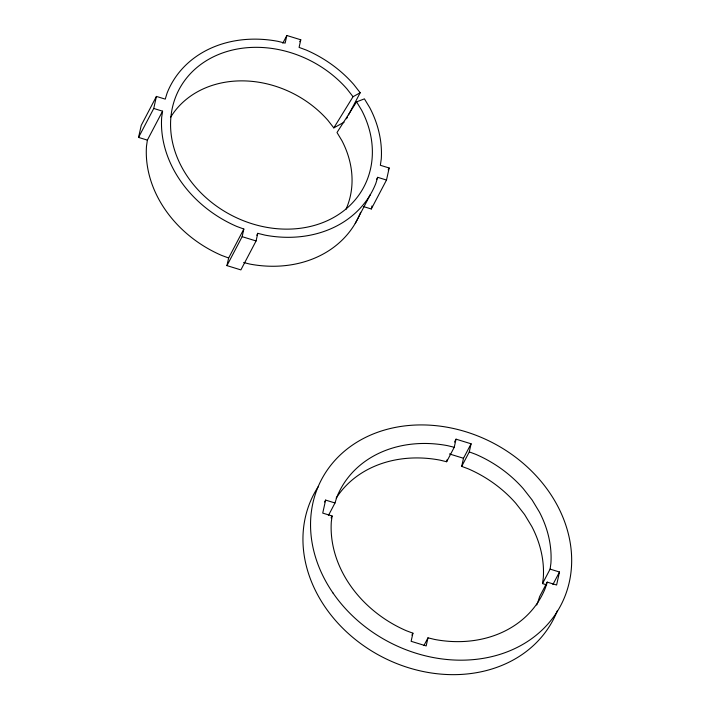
<?xml version="1.0" encoding="UTF-8"?>
<svg xmlns="http://www.w3.org/2000/svg" width="710" height="710" viewBox="0 0 710 710"><rect width="100%" height="100%" fill="white"/><g stroke="black" fill="none" stroke-linecap="round" stroke-linejoin="round"><path stroke-width="1.06" d="M542.511 583.593L543.31 577.771A113.857 94.616 27.7 0 0 531.834 526.545L524.557 514.493L515.717 503.177A113.857 94.616 27.7 0 0 468.174 468.795L461.695 466.372L469.292 451.897L471.094 443.794L456.042 439.17L454.24 447.273L447.575 445.658A113.857 94.616 27.7 0 0 336.726 497.435L334.996 502.973L325.624 500.089L322.73 513.099L332.111 515.984L331.313 521.806A113.857 94.616 27.7 0 0 406.448 630.773L412.927 633.196L411.125 641.308L426.177 645.931L427.979 637.828L434.644 639.444A113.857 94.616 27.7 0 0 545.493 587.667L547.224 582.129L556.596 585.013L559.489 572.003L550.108 569.118L542.511 583.593L546.682 584.871M550.108 569.118L550.907 563.296A113.857 94.616 27.7 0 0 539.431 512.07L532.154 500.026L523.314 488.702A113.857 94.616 27.7 0 0 475.771 454.329L469.292 451.897M147.369 140.118L138.556 137.412L153.75 108.461L162.572 111.177L147.369 140.118L146.473 146.429A113.857 94.616 27.7 0 0 221.6 255.396L228.647 257.996L226.951 265.62L240.885 269.898L256.079 240.956L257.774 233.333L264.999 235.125A113.857 94.616 27.7 0 0 375.847 183.349L377.684 177.322L386.497 180.038L389.178 167.995L380.356 165.279L381.261 158.978A113.857 94.616 27.7 0 0 369.786 107.742L364.416 98.859L356.597 101.876L337.002 132.513L341.9 140.624A99.169 82.404 27.7 0 1 345.921 209.45M162.572 111.177L161.667 117.487A113.857 94.616 27.7 0 0 236.803 226.454L243.841 229.046L242.145 236.67L226.951 265.62M138.556 137.412L141.228 125.368L156.422 96.418L165.244 99.134L167.081 93.117A113.857 94.616 27.7 0 1 277.93 41.331L285.145 43.124L286.84 35.5L300.783 39.787L299.087 47.41L306.125 50.002A113.857 94.616 27.7 0 1 353.669 84.383L360.192 92.735L348.539 114.922M153.75 108.461L156.422 96.418M363.467 206.574L371.303 208.98L371.969 205.971M336.167 498.136A113.857 94.616 27.7 0 1 439.978 460.124L446.643 461.748L447.087 459.716M461.695 466.372L463.488 458.269L471.094 443.794M282.793 43.221L286.84 35.5M299.762 41.712L300.783 39.787M228.647 257.996L243.841 229.046M256.763 235.267L257.774 233.333M346.515 118.783L347.527 116.857M376.664 179.257L377.684 177.322M355.231 223.419L370.425 194.478M388.166 169.921L389.178 167.995M371.303 208.98L386.497 180.038M324.612 502.014L325.624 500.089M328.411 515.513L334.996 502.973M331.091 517.909L332.111 515.984M454.515 442.064L456.042 439.17M446.643 461.748L454.24 447.273M411.915 635.13L412.927 633.196M423.923 645.55L427.979 637.828M547.224 582.129L539.618 596.604L537.896 602.142A113.857 94.616 27.7 0 1 536.707 605M552.904 584.543L559.489 572.003M170.622 117.257A99.169 82.404 27.7 0 1 327.869 120.274L333.815 127.898L353.039 96.711L360.192 92.735M333.815 127.898L344.066 122.2M243.61 262.531L249.796 264.067A113.857 94.616 27.7 0 0 360.644 212.29M242.145 236.67L256.079 240.956M449.439 453.947L463.488 458.269M353.039 96.711L346.879 88.83A104.459 86.797 27.7 0 0 178.84 89.939A104.459 86.797 27.7 0 0 274.335 228.442A104.459 86.797 27.7 0 0 361.665 110.263L356.597 101.876M557.421 610.582A135.166 112.313 27.7 0 1 382.095 656.883A135.166 112.313 27.7 0 1 318.24 486.678M333.034 593.036A135.166 112.313 27.7 0 0 558.592 609.322A135.166 112.313 27.7 0 0 431.707 425.299A135.166 112.313 27.7 0 0 333.034 593.036"/></g></svg>
